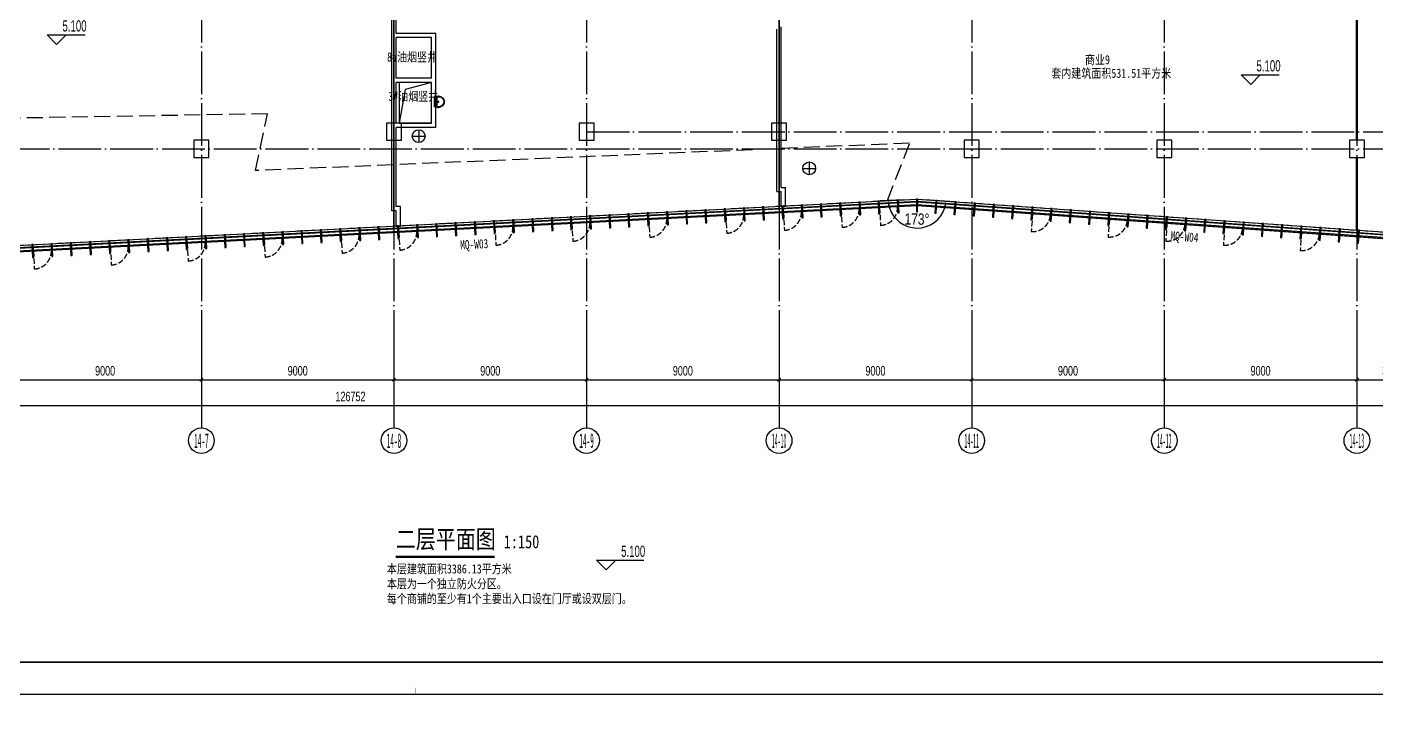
# Model space of a CAD drawing. Extents: x -233336 to 840473, y -28113 to 330904.
# Drawn here: x 732232 to 795279, y 60108 to 92191 of the extents above; entities that cross this region are included whole.
import ezdxf
from ezdxf.enums import TextEntityAlignment as Align
from ezdxf.xclip import XClip

# ---------------------------------------------------------------- set-up
doc = ezdxf.new("R2010")
doc.units = 0
doc.header["$LTSCALE"] = 1000
doc.header["$XCLIPFRAME"] = 2
for name, pattern in [('104-14# 核心筒$0$DOTE', [2.42, 2, -0.2, 0.02, -0.2]), ('14#楼幕墙$0$DASH', [0.35, 0.25, -0.1]), ('X-104 14#平面$0$$0$DASH', [0.35, 0.25, -0.1]), ('X-104 14#平面$0$109 3#平面$0$DASH', [0.35, 0.25, -0.1]), ('X-104 14#平面$0$DASH', [0.35, 0.25, -0.1])]:
    doc.linetypes.add(name, pattern=pattern)
doc.layers.get('0').update_dxf_attribs({"linetype": 'CONTINUOUS'})
doc.layers.get('Defpoints').update_dxf_attribs({"linetype": 'CONTINUOUS'})
for name, color, linetype in [('104-14# 核心筒$0$01-标注_轴线坐标', 8, 'CONTINUOUS'), ('104-14# 核心筒$0$A_AXIS-轴线', 8, '104-14# 核心筒$0$DOTE'), ('104-14# 核心筒$0$A_STR-砼柱', 8, 'CONTINUOUS'), ('104-14# 核心筒$0$AXIS_TEXT', 7, 'CONTINUOUS'), ('14#楼幕墙$0$A-C_玻璃幕墙', 8, 'CONTINUOUS'), ('14#楼幕墙$0$A-C_窗', 8, 'CONTINUOUS'), ('AXIS_TEXT', 7, 'CONTINUOUS'), ('X-104 14#平面$0$01-标注_尺寸', 8, 'CONTINUOUS'), ('X-104 14#平面$0$01-标注_标高', 8, 'CONTINUOUS'), ('X-104 14#平面$0$02-TEXT_房间', 9, 'CONTINUOUS'), ('X-104 14#平面$0$02-TEXT_标注', 9, 'CONTINUOUS'), ('X-104 14#平面$0$02-TEXT_门窗', 9, 'CONTINUOUS'), ('X-104 14#平面$0$A-C_玻璃幕墙', 8, 'CONTINUOUS'), ('X-104 14#平面$0$A-I_卫-洁具', 8, 'CONTINUOUS'), ('X-104 14#平面$0$A-SUR_吊顶', 8, 'CONTINUOUS'), ('X-104 14#平面$0$A-TECH_结构', 8, 'CONTINUOUS'), ('X-104 14#平面$0$A_STR-砌块墙', 7, 'CONTINUOUS'), ('X-104 14#平面$0$DIM_SYMB', 3, 'CONTINUOUS'), ('X-104 14#平面$0$DUCT-新风管立管', 3, 'CONTINUOUS'), ('X-104 14#平面$0$挡烟垂壁', 5, 'CONTINUOUS')]:
    doc.layers.add(name, color=color, linetype=linetype)
doc.layers.add('X-104 14#平面$0$000套内', color=8, linetype='CONTINUOUS', lineweight=30)
doc.styles.add('104-14# 核心筒$0$_TCH_AXIS', font='STXIHEI.TTF', dxfattribs={"width": 0.8})
doc.styles.add('104-14# 核心筒$0$_TCH_DIM_T3', font='ros.shx', dxfattribs={"width": 0.705882, "bigfont": 'jd.shx'})
doc.styles.add('COMPLEX', font='COMPLEX')
doc.styles.add('X-104 14#平面$0$_TCH_DIM', font='ros.shx', dxfattribs={"width": 0.8, "bigfont": 'jd.shx'})
doc.styles.add('X-104 14#平面$0$_TCH_DIM_T3', font='ros.shx', dxfattribs={"width": 0.8, "bigfont": 'jd.shx'})
doc.styles.add('X-104 14#平面$0$_TCH_SPACE', font='STXIHEI.TTF', dxfattribs={"width": 0.8, "height": 5})
doc.styles.add('X-104 14#平面$0$_TCH_WINDOW', font='STXIHEI.TTF', dxfattribs={"width": 0.75, "height": 3.5})
doc.styles.add('X-104 14#平面$0$Standard', font='STXIHEI.TTF', dxfattribs={"width": 0.8})
doc.dimstyles.new('104-14# 核心筒$0$_TCH_ARCH&&150', dxfattribs={"dimtxt": 446.25, "dimasz": 150, "dimexe": 375, "dimexo": 450, "dimgap": 189.375, "dimtad": 1, "dimdec": 0, "dimzin": 0, "dimdsep": 46, "dimtxsty": '104-14# 核心筒$0$_TCH_DIM_T3', "dimblk": '104-14# 核心筒$0$_ArchTick', "dimcen": 0.09, "dimclrt": 7, "dimazin": 2, "dimtfac": 1, "dimtdec": 0, "dimtix": 1, "dimtmove": 2, "dimatfit": 3, "dimfxl": 0, "dimtolj": 1, "dimtzin": 0, "dimarcsym": 0})
doc.dimstyles.new('X-104 14#平面$0$_TCH_ARROW&&150', dxfattribs={"dimtxt": 525, "dimasz": 300, "dimexe": 375, "dimexo": 450, "dimgap": 150, "dimtad": 1, "dimdec": 0, "dimzin": 0, "dimdsep": 46, "dimtxsty": 'X-104 14#平面$0$_TCH_DIM_T3', "dimcen": 0.09, "dimclrt": 7, "dimazin": 2, "dimtfac": 1, "dimtdec": 0, "dimtix": 1, "dimtmove": 2, "dimatfit": 3, "dimfxl": 0, "dimtolj": 1, "dimtzin": 0, "dimarcsym": 0})

# ---------------------------------------------------------------- blocks, each defined once
blk = doc.blocks.new('图框-A1+1-2')
at = {"const_width": 0.05}
blk.add_lwpolyline([(0, 0), (1261, 0), (1261, 594), (0, 594)], close=True, dxfattribs=at)
blk.add_lwpolyline([(630.5, 594), (630.5, 592)], dxfattribs=at)
blk = doc.blocks.new('图框-A1+1-4')
for points, const_width in [([(0, 0), (1051, 0), (1051, 594), (0, 594)], 0.05), ([(976, 584), (25, 584), (25, 10), (976, 10)], 0.5)]:
    blk.add_lwpolyline(points, close=True, dxfattribs=dict(const_width=const_width))
at = {"const_width": 0.05}
blk.add_lwpolyline([(525.5, 0), (525.5, 2)], dxfattribs=at)
blk = doc.blocks.new('14#楼幕墙$0$A$C103B1A8E')
blk.add_lwpolyline([(0, 0), (60, 0), (60, 600), (0, 600)], close=True)
blk = doc.blocks.new('14#楼幕墙$0$A$C09283E46')
for p, rotation in [((27901, -3747), 0.4546658823147814), ((28801, -3740), 0.4546658823147814), ((29701, -3733), 0.4546658823147814), ((30601, -3726), 0.4546658823147814), ((31501, -3718), 0.4546658823147814), ((32401, -3711), 0.4546658823147814), ((33301, -3704), 0.4546658823147814), ((34201, -3697), 0.4546658823147814), ((35100, -3690), 0.4546658823147814), ((36000, -3683), 0.4546658823147814), ((36900, -3676), 0.4546658823147814), ((37800, -3669), 0.4546658823147814), ((38700, -3662), 0.4546658823147814), ((39600, -3655), 0.4546658823147814), ((40500, -3647), 0.4546658823147814), ((41400, -3640), 0.4546658823147814), ((42300, -3633), 0.4546658823147814), ((43164, -3623), 356.951897365087), ((44021, -3721), 353.4518973650279), ((1802, -3953), 0.4546658823147814), ((2701, -3946), 0.4546658823147814), ((3601, -3938), 0.4546658823147814), ((4501, -3931), 0.4546658823147814), ((5401, -3924), 0.4546658823147814), ((6301, -3917), 0.4546658823147814), ((7201, -3910), 0.4546658823147814), ((8101, -3903), 0.4546658823147814), ((9001, -3896), 0.4546658823147814), ((9901, -3889), 0.4546658823147814), ((10801, -3882), 0.4546658823147814), ((11701, -3875), 0.4546658823147814), ((12601, -3868), 0.4546658823147814), ((13501, -3860), 0.4546658823147814), ((14401, -3853), 0.4546658823147814), ((15301, -3846), 0.4546658823147814), ((16201, -3839), 0.4546658823147814), ((17101, -3832), 0.4546658823147814), ((18001, -3825), 0.4546658823147814), ((18901, -3818), 0.4546658823147814), ((19801, -3811), 0.4546658823147814), ((20701, -3804), 0.4546658823147814), ((21601, -3797), 0.4546658823147814), ((22501, -3789), 0.4546658823147814), ((23401, -3782), 0.4546658823147814), ((24301, -3775), 0.4546658823147814), ((25201, -3768), 0.4546658823147814), ((26101, -3761), 0.4546658823147814), ((27001, -3754), 0.4546658823147814), ((44915, -3824), 353.4518973650279), ((45810, -3926), 353.4518973650279), ((46704, -4029), 353.4518973650279), ((47598, -4132), 353.4518973650279), ((48492, -4234), 353.4518973650279), ((49386, -4337), 353.4518973650279), ((50280, -4440), 353.4518973650279), ((51174, -4542), 353.4518973650279), ((52069, -4645), 353.4518973650279), ((52963, -4748), 353.4518973650279), ((53857, -4850), 353.4518973650279), ((54751, -4953), 353.4518973650279), ((55645, -5055), 353.4518973650279), ((56539, -5158), 353.4518973650279), ((57433, -5261), 353.4518973650279), ((58327, -5363), 353.4518973650279), ((59222, -5466), 353.4518973650279), ((60116, -5569), 353.4518973650279), ((61010, -5671), 353.4518973650279), ((61904, -5774), 353.4518973650279), ((62798, -5877), 353.4518973650279), ((63692, -5979), 353.4518973650279)]:
    blk.add_blockref('14#楼幕墙$0$A$C103B1A8E', p, dxfattribs=dict(rotation=rotation))
blk = doc.blocks.new('14#楼幕墙$0$A$C2CD63A88')
at = {"linetype": '14#楼幕墙$0$DASH'}
blk.add_lwpolyline([(0, 670), (0, -170)], dxfattribs=at)
blk.add_arc((0, 670), 840, 270, 0, dxfattribs=at)
blk = doc.blocks.new('14#楼幕墙')
at = {"layer": '14#楼幕墙$0$A-C_玻璃幕墙'}
for p, q in [((39845, 84184), (83846, 86453)), ((39904, 84237), (83846, 86503)), ((40081, 84396), (83848, 86653)), ((40200, 84502), (83848, 86753)), ((83846, 86503), (109037, 84720)), ((83846, 86453), (109062, 84668)), ((83848, 86753), (108911, 84979)), ((83848, 86653), (108961, 84876))]:
    blk.add_line(p, q, dxfattribs=at)
at = {"layer": '14#楼幕墙$0$A-C_玻璃幕墙', "rotation": 2.499999999999448}
blk.add_blockref('14#楼幕墙$0$A$C09283E46', (40532, 87891), dxfattribs=at)
at = {"layer": '14#楼幕墙$0$A-C_窗'}
for p, rotation in [((82131, 85693), 2.951784843777751), ((71345, 85137), 2.951784843777751), ((74940, 85323), 2.951784843777751), ((77637, 85463), 2.951784843777751), ((80333, 85600), 2.951784843777751), ((89196, 85402), 355.9518973650817), ((92787, 85148), 355.9518973650817), ((59661, 84536), 2.951784843777751), ((64155, 84767), 2.951784843777751), ((67750, 84951), 2.951784843777751), ((95481, 84957), 355.9518973650817), ((98174, 84767), 355.9518973650817), ((101765, 84513), 355.9518973650817), ((46179, 83839), 2.951784843777751), ((49774, 84024), 2.951784843777751), ((53369, 84210), 2.951784843777751), ((56964, 84395), 2.951784843777751), ((42583, 83654), 2.951784843777751)]:
    blk.add_blockref('14#楼幕墙$0$A$C2CD63A88', p, dxfattribs=dict(at, rotation=rotation))
blk = doc.blocks.new('_FZHK')
blk.add_lwpolyline([(-0.5, -0.5), (0.5, -0.5), (0.5, 0.5), (-0.5, 0.5)], close=True)
blk = doc.blocks.new('104-14# 核心筒$0$_ArchTick')
at = {"color": 0, "linetype": 'ByBlock', "const_width": 0.4}
blk.add_lwpolyline([(-0.5, -0.5), (0.5, 0.5)], dxfattribs=at)
blk = doc.blocks.new('*D306')
at = {"layer": '104-14# 核心筒$0$01-标注_轴线坐标', "color": 0, "lineweight": -2}
for p, q in [((-6010, 80105), (-6010, 76730)), ((120742, 80105), (120742, 76730)), ((-6010, 77105), (120742, 77105))]:
    blk.add_line(p, q, dxfattribs=at)
at = {"layer": 'Defpoints', "color": 0}
for p in [(-6010, 80555), (120742, 80555), (120742, 77105)]:
    blk.add_point(p, dxfattribs=at)
at = {"layer": '104-14# 核心筒$0$01-标注_轴线坐标', "color": 0, "lineweight": -2, "xscale": 150, "yscale": 150, "zscale": 150, "rotation": 180}
blk.add_blockref('104-14# 核心筒$0$_ArchTick', (-6010, 77105), dxfattribs=at)
at = {"layer": '104-14# 核心筒$0$01-标注_轴线坐标', "color": 0, "lineweight": -2, "xscale": 150, "yscale": 150, "zscale": 150}
blk.add_blockref('104-14# 核心筒$0$_ArchTick', (120742, 77105), dxfattribs=at)
at = {"layer": '104-14# 核心筒$0$01-标注_轴线坐标', "color": 7, "insert": (57366, 77517), "char_height": 446.2, "attachment_point": 5, "style": '104-14# 核心筒$0$_TCH_DIM_T3'}
blk.add_mtext('\\A1;126752', dxfattribs=at)
blk = doc.blocks.new('*D313')
at = {"layer": '104-14# 核心筒$0$01-标注_轴线坐标', "color": 0, "lineweight": -2}
for p, q in [((41400, 80105), (41400, 77930)), ((50400, 80105), (50400, 77930)), ((41400, 78305), (50400, 78305))]:
    blk.add_line(p, q, dxfattribs=at)
at = {"layer": 'Defpoints', "color": 0}
for p in [(41400, 80555), (50400, 80555), (50400, 78305)]:
    blk.add_point(p, dxfattribs=at)
at = {"layer": '104-14# 核心筒$0$01-标注_轴线坐标', "color": 0, "lineweight": -2, "xscale": 150, "yscale": 150, "zscale": 150, "rotation": 180}
blk.add_blockref('104-14# 核心筒$0$_ArchTick', (41400, 78305), dxfattribs=at)
at = {"layer": '104-14# 核心筒$0$01-标注_轴线坐标', "color": 0, "lineweight": -2, "xscale": 150, "yscale": 150, "zscale": 150}
blk.add_blockref('104-14# 核心筒$0$_ArchTick', (50400, 78305), dxfattribs=at)
at = {"layer": '104-14# 核心筒$0$01-标注_轴线坐标', "color": 7, "insert": (45900, 78717), "char_height": 446.2, "attachment_point": 5, "style": '104-14# 核心筒$0$_TCH_DIM_T3'}
blk.add_mtext('\\A1;9000', dxfattribs=at)
blk = doc.blocks.new('*D314')
at = {"layer": '104-14# 核心筒$0$01-标注_轴线坐标', "color": 0, "lineweight": -2}
for p, q in [((50400, 80105), (50400, 77930)), ((59400, 80105), (59400, 77930)), ((50400, 78305), (59400, 78305))]:
    blk.add_line(p, q, dxfattribs=at)
at = {"layer": 'Defpoints', "color": 0}
for p in [(50400, 80555), (59400, 80555), (59400, 78305)]:
    blk.add_point(p, dxfattribs=at)
at = {"layer": '104-14# 核心筒$0$01-标注_轴线坐标', "color": 0, "lineweight": -2, "xscale": 150, "yscale": 150, "zscale": 150, "rotation": 180}
blk.add_blockref('104-14# 核心筒$0$_ArchTick', (50400, 78305), dxfattribs=at)
at = {"layer": '104-14# 核心筒$0$01-标注_轴线坐标', "color": 0, "lineweight": -2, "xscale": 150, "yscale": 150, "zscale": 150}
blk.add_blockref('104-14# 核心筒$0$_ArchTick', (59400, 78305), dxfattribs=at)
at = {"layer": '104-14# 核心筒$0$01-标注_轴线坐标', "color": 7, "insert": (54900, 78717), "char_height": 446.2, "attachment_point": 5, "style": '104-14# 核心筒$0$_TCH_DIM_T3'}
blk.add_mtext('\\A1;9000', dxfattribs=at)
blk = doc.blocks.new('*D315')
at = {"layer": '104-14# 核心筒$0$01-标注_轴线坐标', "color": 0, "lineweight": -2}
for p, q in [((59400, 80105), (59400, 77930)), ((68400, 80105), (68400, 77930)), ((59400, 78305), (68400, 78305))]:
    blk.add_line(p, q, dxfattribs=at)
at = {"layer": 'Defpoints', "color": 0}
for p in [(59400, 80555), (68400, 80555), (68400, 78305)]:
    blk.add_point(p, dxfattribs=at)
at = {"layer": '104-14# 核心筒$0$01-标注_轴线坐标', "color": 0, "lineweight": -2, "xscale": 150, "yscale": 150, "zscale": 150, "rotation": 180}
blk.add_blockref('104-14# 核心筒$0$_ArchTick', (59400, 78305), dxfattribs=at)
at = {"layer": '104-14# 核心筒$0$01-标注_轴线坐标', "color": 0, "lineweight": -2, "xscale": 150, "yscale": 150, "zscale": 150}
blk.add_blockref('104-14# 核心筒$0$_ArchTick', (68400, 78305), dxfattribs=at)
at = {"layer": '104-14# 核心筒$0$01-标注_轴线坐标', "color": 7, "insert": (63900, 78717), "char_height": 446.2, "attachment_point": 5, "style": '104-14# 核心筒$0$_TCH_DIM_T3'}
blk.add_mtext('\\A1;9000', dxfattribs=at)
blk = doc.blocks.new('*D316')
at = {"layer": '104-14# 核心筒$0$01-标注_轴线坐标', "color": 0, "lineweight": -2}
for p, q in [((68400, 80105), (68400, 77930)), ((77400, 80105), (77400, 77930)), ((68400, 78305), (77400, 78305))]:
    blk.add_line(p, q, dxfattribs=at)
at = {"layer": 'Defpoints', "color": 0}
for p in [(68400, 80555), (77400, 80555), (77400, 78305)]:
    blk.add_point(p, dxfattribs=at)
at = {"layer": '104-14# 核心筒$0$01-标注_轴线坐标', "color": 0, "lineweight": -2, "xscale": 150, "yscale": 150, "zscale": 150, "rotation": 180}
blk.add_blockref('104-14# 核心筒$0$_ArchTick', (68400, 78305), dxfattribs=at)
at = {"layer": '104-14# 核心筒$0$01-标注_轴线坐标', "color": 0, "lineweight": -2, "xscale": 150, "yscale": 150, "zscale": 150}
blk.add_blockref('104-14# 核心筒$0$_ArchTick', (77400, 78305), dxfattribs=at)
at = {"layer": '104-14# 核心筒$0$01-标注_轴线坐标', "color": 7, "insert": (72900, 78717), "char_height": 446.2, "attachment_point": 5, "style": '104-14# 核心筒$0$_TCH_DIM_T3'}
blk.add_mtext('\\A1;9000', dxfattribs=at)
blk = doc.blocks.new('*D317')
at = {"layer": '104-14# 核心筒$0$01-标注_轴线坐标', "color": 0, "lineweight": -2}
for p, q in [((77400, 80105), (77400, 77930)), ((86400, 80105), (86400, 77930)), ((77400, 78305), (86400, 78305))]:
    blk.add_line(p, q, dxfattribs=at)
at = {"layer": 'Defpoints', "color": 0}
for p in [(77400, 80555), (86400, 80555), (86400, 78305)]:
    blk.add_point(p, dxfattribs=at)
at = {"layer": '104-14# 核心筒$0$01-标注_轴线坐标', "color": 0, "lineweight": -2, "xscale": 150, "yscale": 150, "zscale": 150, "rotation": 180}
blk.add_blockref('104-14# 核心筒$0$_ArchTick', (77400, 78305), dxfattribs=at)
at = {"layer": '104-14# 核心筒$0$01-标注_轴线坐标', "color": 0, "lineweight": -2, "xscale": 150, "yscale": 150, "zscale": 150}
blk.add_blockref('104-14# 核心筒$0$_ArchTick', (86400, 78305), dxfattribs=at)
at = {"layer": '104-14# 核心筒$0$01-标注_轴线坐标', "color": 7, "insert": (81900, 78717), "char_height": 446.2, "attachment_point": 5, "style": '104-14# 核心筒$0$_TCH_DIM_T3'}
blk.add_mtext('\\A1;9000', dxfattribs=at)
blk = doc.blocks.new('*D318')
at = {"layer": '104-14# 核心筒$0$01-标注_轴线坐标', "color": 0, "lineweight": -2}
for p, q in [((86400, 80105), (86400, 77930)), ((95400, 80105), (95400, 77930)), ((86400, 78305), (95400, 78305))]:
    blk.add_line(p, q, dxfattribs=at)
at = {"layer": 'Defpoints', "color": 0}
for p in [(86400, 80555), (95400, 80555), (95400, 78305)]:
    blk.add_point(p, dxfattribs=at)
at = {"layer": '104-14# 核心筒$0$01-标注_轴线坐标', "color": 0, "lineweight": -2, "xscale": 150, "yscale": 150, "zscale": 150, "rotation": 180}
blk.add_blockref('104-14# 核心筒$0$_ArchTick', (86400, 78305), dxfattribs=at)
at = {"layer": '104-14# 核心筒$0$01-标注_轴线坐标', "color": 0, "lineweight": -2, "xscale": 150, "yscale": 150, "zscale": 150}
blk.add_blockref('104-14# 核心筒$0$_ArchTick', (95400, 78305), dxfattribs=at)
at = {"layer": '104-14# 核心筒$0$01-标注_轴线坐标', "color": 7, "insert": (90900, 78717), "char_height": 446.2, "attachment_point": 5, "style": '104-14# 核心筒$0$_TCH_DIM_T3'}
blk.add_mtext('\\A1;9000', dxfattribs=at)
blk = doc.blocks.new('*D319')
at = {"layer": '104-14# 核心筒$0$01-标注_轴线坐标', "color": 0, "lineweight": -2}
for p, q in [((95400, 80105), (95400, 77930)), ((104400, 80105), (104400, 77930)), ((95400, 78305), (104400, 78305))]:
    blk.add_line(p, q, dxfattribs=at)
at = {"layer": 'Defpoints', "color": 0}
for p in [(95400, 80555), (104400, 80555), (104400, 78305)]:
    blk.add_point(p, dxfattribs=at)
at = {"layer": '104-14# 核心筒$0$01-标注_轴线坐标', "color": 0, "lineweight": -2, "xscale": 150, "yscale": 150, "zscale": 150, "rotation": 180}
blk.add_blockref('104-14# 核心筒$0$_ArchTick', (95400, 78305), dxfattribs=at)
at = {"layer": '104-14# 核心筒$0$01-标注_轴线坐标', "color": 0, "lineweight": -2, "xscale": 150, "yscale": 150, "zscale": 150}
blk.add_blockref('104-14# 核心筒$0$_ArchTick', (104400, 78305), dxfattribs=at)
at = {"layer": '104-14# 核心筒$0$01-标注_轴线坐标', "color": 7, "insert": (99900, 78717), "char_height": 446.2, "attachment_point": 5, "style": '104-14# 核心筒$0$_TCH_DIM_T3'}
blk.add_mtext('\\A1;9000', dxfattribs=at)
blk = doc.blocks.new('*D320')
at = {"layer": '104-14# 核心筒$0$01-标注_轴线坐标', "color": 0, "lineweight": -2}
for p, q in [((104400, 80105), (104400, 77930)), ((107700, 80105), (107700, 77930)), ((104400, 78305), (107700, 78305))]:
    blk.add_line(p, q, dxfattribs=at)
at = {"layer": 'Defpoints', "color": 0}
for p in [(104400, 80555), (107700, 80555), (107700, 78305)]:
    blk.add_point(p, dxfattribs=at)
at = {"layer": '104-14# 核心筒$0$01-标注_轴线坐标', "color": 0, "lineweight": -2, "xscale": 150, "yscale": 150, "zscale": 150, "rotation": 180}
blk.add_blockref('104-14# 核心筒$0$_ArchTick', (104400, 78305), dxfattribs=at)
at = {"layer": '104-14# 核心筒$0$01-标注_轴线坐标', "color": 0, "lineweight": -2, "xscale": 150, "yscale": 150, "zscale": 150}
blk.add_blockref('104-14# 核心筒$0$_ArchTick', (107700, 78305), dxfattribs=at)
at = {"layer": '104-14# 核心筒$0$01-标注_轴线坐标', "color": 7, "insert": (106050, 78717), "char_height": 446.2, "attachment_point": 5, "style": '104-14# 核心筒$0$_TCH_DIM_T3'}
blk.add_mtext('\\A1;3300', dxfattribs=at)
blk = doc.blocks.new('_AXISO')
blk.add_circle((0, 0), 0.5)
at = {"layer": 'AXIS_TEXT', "style": 'COMPLEX', "width": 1.041667}
blk.add_attdef('A', text='', height=0.56, dxfattribs=at).set_placement((-0.25, -0.28), (0.25, -0.28), align=Align.FIT)
blk = doc.blocks.new('X-104 14#平面$0$rqg')
at = {"color": 3}
for p, q in [((-300, 0), (300, 0)), ((0, 300), (0, -300))]:
    blk.add_line(p, q, dxfattribs=at)
blk.add_circle((0, 0), 300, dxfattribs=at)
blk = doc.blocks.new('X-104 14#平面$0$$lvtry$00000178')
at = {"color": 0}
for p, q in [((-238, 0), (238, 0)), ((-214, -36), (-272, -91)), ((-180, -23), (180, -23)), ((-142, -105), (140, -105)), ((140, -105), (-142, -105)), ((216, -37), (268, -91))]:
    blk.add_line(p, q, dxfattribs=at)
blk.add_lwpolyline([(-104, -430, 0.224698), (110, -425, 0.348046), (269, -79), (239, 0), (-241, 0), (-271, -79, 0.356844)], format="xyb", close=True, dxfattribs=at)
for centre, radius in [((-100, -65), 16.3), ((1, -172), 31.6), ((100, -65), 16.3)]:
    blk.add_circle(centre, radius, dxfattribs=at)
at = {"color": 0, "lineweight": 13}
blk.add_circle((1, -172), 23, dxfattribs=at)
at = {"color": 0}
for centre, radius, start, end in [((-142, -205), 100, 90, 190.56023), ((-1, -179), 243, 190.56023, 349.43977), ((-180, -73), 50, 90, 133.18096), ((140, -205), 100, 349.43977, 90), ((180, -73), 50, 44.56072, 90)]:
    blk.add_arc(centre, radius, start, end, dxfattribs=at)
for p in [(0, -65), (1, -172)]:
    blk.add_point(p, dxfattribs=at)
blk = doc.blocks.new('*D217')
at = {"layer": 'Defpoints', "color": 0}
for p in [(83683, 86745), (83848, 86753), (84014, 86741), (83184, 85572)]:
    blk.add_point(p, dxfattribs=at)
at = {"layer": 'X-104 14#平面$0$01-标注_尺寸', "color": 0, "lineweight": -2}
for p, q in [((83233, 86721), (82121, 86664)), ((84463, 86710), (85574, 86631))]:
    blk.add_line(p, q, dxfattribs=at)
blk.add_arc((83848, 86753), 1355, 195.66471, 343.23978, dxfattribs=at)
at = {"layer": 'X-104 14#平面$0$01-标注_尺寸', "color": 0}
for points in [[(82495, 86379), (82593, 86395), (82495, 86683)], [(85097, 86371), (85195, 86353), (85200, 86657)]]:
    blk.add_solid(points, dxfattribs=at)
at = {"layer": 'X-104 14#平面$0$01-标注_尺寸', "color": 7, "insert": (83839, 85811), "char_height": 525, "attachment_point": 5, "rotation": 359.45224, "style": 'X-104 14#平面$0$_TCH_DIM_T3'}
blk.add_mtext('\\A1;173%%d', dxfattribs=at)
blk = doc.blocks.new('104-14# 核心筒')
at = {"layer": '104-14# 核心筒$0$01-标注_轴线坐标'}
for p, q in [((50400, 80554.9), (50400, 76054.9)), ((59400, 80554.9), (59400, 76054.9)), ((68400, 80554.9), (68400, 76054.9)), ((77400, 80554.9), (77400, 76054.9)), ((86400, 80554.9), (86400, 76054.9)), ((95400, 80554.9), (95400, 76054.9)), ((104400, 80554.9), (104400, 76054.9))]:
    blk.add_line(p, q, dxfattribs=at)
at = {"layer": '104-14# 核心筒$0$A_AXIS-轴线'}
for p, q in [((50400, 139633.6), (50400, 80554.9)), ((59400, 139633.6), (59400, 80554.9)), ((68400, 139633.6), (68400, 80554.9)), ((77400, 139633.6), (77400, 80554.9)), ((86400, 139633.6), (86400, 80554.9)), ((95400, 139633.6), (95400, 80554.9)), ((104400, 139633.6), (104400, 80554.9)), ((68400, 89900), (120259.9, 89900)), ((-9520, 89100), (68400, 89100)), ((68400, 89100), (120259.9, 89100))]:
    blk.add_line(p, q, dxfattribs=at)
at = {"layer": '104-14# 核心筒$0$01-标注_轴线坐标'}
ref = blk.add_blockref('_AXISO', (50400, 75454.9), dxfattribs=dict(at, xscale=1200, yscale=1200, zscale=1200))
ref.add_attrib('A', '14-7', dxfattribs={"layer": '104-14# 核心筒$0$AXIS_TEXT', "height": 678.82, "style": '104-14# 核心筒$0$_TCH_AXIS', "width": 0.46828}).set_placement((50060.6, 75115.5), (50739.4, 75115.5), align=Align.FIT)
ref = blk.add_blockref('_AXISO', (59400, 75454.9), dxfattribs=dict(at, xscale=1200, yscale=1200, zscale=1200))
ref.add_attrib('A', '14-8', dxfattribs={"layer": '104-14# 核心筒$0$AXIS_TEXT', "height": 678.82, "style": '104-14# 核心筒$0$_TCH_AXIS', "width": 0.46828}).set_placement((59060.6, 75115.5), (59739.4, 75115.5), align=Align.FIT)
ref = blk.add_blockref('_AXISO', (68400, 75454.9), dxfattribs=dict(at, xscale=1200, yscale=1200, zscale=1200))
ref.add_attrib('A', '14-9', dxfattribs={"layer": '104-14# 核心筒$0$AXIS_TEXT', "height": 678.82, "style": '104-14# 核心筒$0$_TCH_AXIS', "width": 0.46828}).set_placement((68060.6, 75115.5), (68739.4, 75115.5), align=Align.FIT)
ref = blk.add_blockref('_AXISO', (77400, 75454.9), dxfattribs=dict(at, xscale=1200, yscale=1200, zscale=1200))
ref.add_attrib('A', '14-10', dxfattribs={"layer": '104-14# 核心筒$0$AXIS_TEXT', "height": 678.82, "style": '104-14# 核心筒$0$_TCH_AXIS', "width": 0.366464}).set_placement((77060.6, 75115.5), (77739.4, 75115.5), align=Align.FIT)
ref = blk.add_blockref('_AXISO', (86400, 75454.9), dxfattribs=dict(at, xscale=1200, yscale=1200, zscale=1200))
ref.add_attrib('A', '14-11', dxfattribs={"layer": '104-14# 核心筒$0$AXIS_TEXT', "height": 678.82, "style": '104-14# 核心筒$0$_TCH_AXIS', "width": 0.366464}).set_placement((86060.6, 75115.5), (86739.4, 75115.5), align=Align.FIT)
ref = blk.add_blockref('_AXISO', (95400, 75454.9), dxfattribs=dict(at, xscale=1200, yscale=1200, zscale=1200))
ref.add_attrib('A', '14-12', dxfattribs={"layer": '104-14# 核心筒$0$AXIS_TEXT', "height": 678.82, "style": '104-14# 核心筒$0$_TCH_AXIS', "width": 0.366464}).set_placement((95060.6, 75115.5), (95739.4, 75115.5), align=Align.FIT)
ref = blk.add_blockref('_AXISO', (104400, 75454.9), dxfattribs=dict(at, xscale=1200, yscale=1200, zscale=1200))
ref.add_attrib('A', '14-13', dxfattribs={"layer": '104-14# 核心筒$0$AXIS_TEXT', "height": 678.82, "style": '104-14# 核心筒$0$_TCH_AXIS', "width": 0.366464}).set_placement((104060.6, 75115.5), (104739.4, 75115.5), align=Align.FIT)
at = {"layer": '104-14# 核心筒$0$A_STR-砼柱', "xscale": 700, "yscale": 800, "zscale": 800}
for p in [(59400, 89900), (68400, 89900), (77400, 89900), (50400, 89100), (86400, 89100), (95400, 89100), (104400, 89100)]:
    blk.add_blockref('_FZHK', p, dxfattribs=at)
at = {"layer": '104-14# 核心筒$0$01-标注_轴线坐标'}
for p1, p2, distance, text, picture, middle in [((-6009.8, 80554.9), (120741.8, 80554.9), -3450, '126752', '*D306', (57366, 77517.4)), ((41400, 80554.9), (50400, 80554.9), -2250, '9000', '*D313', (45900, 78717.4)), ((50400, 80554.9), (59400, 80554.9), -2250, '9000', '*D314', (54900, 78717.4)), ((59400, 80554.9), (68400, 80554.9), -2250, '9000', '*D315', (63900, 78717.4)), ((68400, 80554.9), (77400, 80554.9), -2250, '9000', '*D316', (72900, 78717.4)), ((77400, 80554.9), (86400, 80554.9), -2250, '9000', '*D317', (81900, 78717.4)), ((86400, 80554.9), (95400, 80554.9), -2250, '9000', '*D318', (90900, 78717.4)), ((95400, 80554.9), (104400, 80554.9), -2250, '9000', '*D319', (99900, 78717.4)), ((104400, 80554.9), (107700, 80554.9), -2250, '3300', '*D320', (106050, 78717.4))]:
    dim = blk.add_aligned_dim(p1=p1, p2=p2, distance=distance, text=text, dimstyle='104-14# 核心筒$0$_TCH_ARCH&&150', dxfattribs=at)
    dim.commit()
    dim.dimension.update_dxf_attribs({"geometry": picture, "text_midpoint": middle})
blk = doc.blocks.new('X-104 14#平面')
for points in [[(-18433.5, 63600), (139216.5, 63600), (139216.5, 152700), (-18433.5, 152700)], [(-38664.4, 63600), (150485.6, 63600), (150485.6, -25500), (-38664.4, -25500)]]:
    blk.add_lwpolyline(points, close=True)
at = {"layer": 'X-104 14#平面$0$000套内'}
for points in [[(23450, 85694.7), (23450, 95600), (26550, 95600), (26550, 96800), (32300, 96800), (32300, 96700), (41500, 96700), (41500, 105700), (36000, 105700), (36000, 110450), (50400, 110450), (50400, 96800), (59400, 96800), (59400, 85343.1), (40022.3, 84342.9), (40355.1, 86432.8), (23450, 85694.7)], [(77400, 110450), (77400, 86272.2), (59400, 85343.1), (59400, 96800), (51400, 96800), (51400, 98800), (50400, 98800), (50400, 110450)]]:
    blk.add_lwpolyline(points, close=True, dxfattribs=at)
blk.add_lwpolyline([(108986.5, 84823.7), (83829.7, 86604), (77400, 86272.2), (77400, 110450), (86700, 110450), (86700, 109200), (86650, 109200), (86650, 107300), (84300, 107300), (84300, 96900), (92650, 96900), (92650, 97050), (109900, 97050)], dxfattribs=at)
at = {"layer": 'X-104 14#平面$0$01-标注_标高'}
for p, q in [((43634.8, 93979.6), (43184.8, 94429.6)), ((43184.8, 94429.6), (44961.5, 94429.6)), ((43634.8, 93979.6), (44084.8, 94429.6)), ((99436.9, 92114.4), (98986.9, 92564.4)), ((98986.9, 92564.4), (100763.5, 92564.4)), ((99436.9, 92114.4), (99886.9, 92564.4)), ((69322, 69411), (68872, 69861)), ((68872, 69861), (71070, 69861)), ((69322, 69411), (69772, 69861))]:
    blk.add_line(p, q, dxfattribs=at)
at = {"layer": 'X-104 14#平面$0$A-C_玻璃幕墙'}
blk.add_lwpolyline([(109062.3, 84667.9), (119297.3, 99814.5), (117562.9, 100200.5), (120741.8, 127894.6), (99426.9, 133825), (92631.2, 109400), (86987.2, 109400), (86987.2, 110600), (8392.2, 110600), (5688.7, 97881.2), (-2733.6, 99671.4), (-6009.8, 84258.3), (40178.1, 86274.9), (39845.1, 84183.6), (83845.6, 86452.5)], close=True, dxfattribs=at)
at = {"layer": 'X-104 14#平面$0$A-SUR_吊顶', "linetype": 'X-104 14#平面$0$109 3#平面$0$DASH', "ltscale": 3}
blk.add_lwpolyline([(82466.9, 86681.8), (83499.8, 89365.9), (52926.6, 88084.7), (53491, 90739.8), (17309.3, 90108.2), (22065.4, 106694.6), (62738.3, 107720), (62307.5, 106691.2), (92309.4, 108057.1)], dxfattribs=at)
at = {"layer": 'X-104 14#平面$0$A-TECH_结构', "linetype": 'X-104 14#平面$0$$0$DASH'}
blk.add_lwpolyline([(120414.6, 127674.3), (99635.5, 133455.6), (96317.6, 121532.1), (85624.2, 124507.3), (87140.3, 129956.4), (83582.3, 130946.3), (66456.4, 115400), (609.3, 115400), (8.3, 112572.3), (4214.3, 111678.3), (1409.8, 98484.1), (-2502.5, 99315.7), (-5635.8, 84574.9), (40532.1, 86590.6), (40199.6, 84502.3), (83848.5, 86753.1), (108910.7, 84979.4), (118802, 99617.3), (117234.1, 99966.3)], close=True, dxfattribs=at)
at = {"layer": 'X-104 14#平面$0$A_STR-砌块墙'}
for p, q in [((59300, 94400), (59300, 96700)), ((59500, 94500), (59500, 96900)), ((77300, 87100), (77300, 94700)), ((77500, 87300), (77500, 94800)), ((59300, 92300), (59300, 94400)), ((61350, 94500), (59500, 94500)), ((59500, 92400), (59500, 94300)), ((61150, 94300), (59500, 94300)), ((61150, 92400), (61150, 94300)), ((61350, 92300), (61350, 94500)), ((59300, 90200), (59300, 92300)), ((61150, 92400), (59500, 92400)), ((61150, 92200), (59500, 92200)), ((59500, 90300), (59500, 92200)), ((61150, 90300), (61150, 92200)), ((61350, 90100), (61350, 92300)), ((59300, 86200), (59300, 90200)), ((61150, 90300), (59500, 90300)), ((59500, 86400), (59500, 90100)), ((61350, 90100), (59500, 90100)), ((77300, 87100), (77500, 87100)), ((77500, 87300), (77700, 87300)), ((77500, 86420.6), (77500, 87100)), ((77700, 86420.6), (77700, 87300)), ((59700, 86400), (59500, 86400)), ((59700, 85492.4), (59700, 86400)), ((77500, 86420.6), (77700, 86420.6)), ((59500, 86200), (59300, 86200)), ((59500, 85492.4), (59500, 86200)), ((59500, 85492.4), (59700, 85492.4))]:
    blk.add_line(p, q, dxfattribs=at)
at = {"layer": 'X-104 14#平面$0$DIM_SYMB', "const_width": 105}
blk.add_lwpolyline([(59485.9, 70024.6), (64107.7, 70024.6)], dxfattribs=at)
at = {"layer": 'X-104 14#平面$0$DUCT-新风管立管'}
blk.add_lwpolyline([(61150, 92200), (59650, 92200), (59650, 90300), (61150, 90300), (61150, 92200), (59921.7, 91878), (59650, 90300)], dxfattribs=at)
at = {"layer": 'X-104 14#平面$0$挡烟垂壁', "linetype": 'X-104 14#平面$0$DASH', "ltscale": 2, "const_width": 100}
for points in [[(104400, 96400), (104400, 89500)], [(104400, 88700), (104400, 85298.6)]]:
    blk.add_lwpolyline(points, dxfattribs=at)
ref = blk.add_blockref('104-14# 核心筒', (0, 0))
XClip(ref).set_block_clipping_path([(-38664.3623821461, -25500), (139216.5485069363, 330900)])
blk.add_blockref('14#楼幕墙', (0, 0))
at = {"xscale": 150, "yscale": 150, "zscale": 150}
for name, p in [('图框-A1+1-4', (-18433.5, 63600)), ('图框-A1+1-2', (-38664.4, -25500))]:
    blk.add_blockref(name, p, dxfattribs=at)
at = {"layer": 'Defpoints'}
for p in [(60554.9, 89693.4), (78806, 88187.2)]:
    blk.add_blockref('X-104 14#平面$0$rqg', p, dxfattribs=at)
at = {"layer": 'X-104 14#平面$0$A-I_卫-洁具', "yscale": -1, "rotation": 270.0000000000007}
blk.add_blockref('X-104 14#平面$0$$lvtry$00000178', (61300, 91300.1), dxfattribs=at)
at = {"layer": 'X-104 14#平面$0$01-标注_标高', "color": 7, "style": 'X-104 14#平面$0$_TCH_DIM', "width": 0.64}
for p in [(43908.5, 94587.1), (99710.5, 92721.9), (70017, 70018.5)]:
    blk.add_text('5.100', height=525, dxfattribs=at).set_placement(p)
at = {"layer": 'X-104 14#平面$0$02-TEXT_房间', "style": 'X-104 14#平面$0$_TCH_SPACE', "width": 0.8}
blk.add_text('商业9', height=428.14, dxfattribs=at).set_placement((91693.8, 93055.9))
at = {"layer": 'X-104 14#平面$0$02-TEXT_标注', "style": 'X-104 14#平面$0$Standard', "width": 0.8}
for s, height, p in [('8#油烟竖井', 428.14, (59076.9, 93184)), ('套内建筑面积531.51平方米', 428.139, (90121, 92421.4)), ('3#油烟竖井', 428.14, (59133.6, 91345.2)), ('本层建筑面积3386.13平方米', 428.139, (59067.9, 69244.4)), ('本层为一个独立防火分区。', 428.139, (59067.9, 68549.5)), ('每个商铺的至少有1个主要出入口设在门厅或设双层门。', 428.139, (59067.9, 67853))]:
    blk.add_text(s, height=height, dxfattribs=at).set_placement(p)
at = {"layer": 'X-104 14#平面$0$02-TEXT_门窗', "style": 'X-104 14#平面$0$_TCH_WINDOW', "width": 0.75}
for s, rotation, p in [('MQ-W04', 355.951897, (95675.4, 84824.5)), ('MQ-W03', 2.951897, (62506.5, 84394.7))]:
    blk.add_text(s, height=428.14, rotation=rotation, dxfattribs=at).set_placement(p)
at = {"layer": 'X-104 14#平面$0$DIM_SYMB', "color": 7, "style": 'X-104 14#平面$0$Standard', "width": 0.8}
for s, height, p in [('二层平面图', 856.28, (59485.9, 70421.5)), ('1:150', 611.63, (64527.7, 70421.5))]:
    blk.add_text(s, height=height, dxfattribs=at).set_placement(p)
at = {"layer": 'X-104 14#平面$0$01-标注_尺寸'}
dim = blk.add_angular_dim_3p(base=(83183.7, 85572.4), center=(83848.5, 86753.1), p1=(83682.7, 86744.5), p2=(84014.1, 86741.4), text='173%%d', dimstyle='X-104 14#平面$0$_TCH_ARROW&&150', override={"dimgap": 0}, dxfattribs=at)
dim.commit()
dim.dimension.update_dxf_attribs({"geometry": '*D217', "text_midpoint": (83839.5, 85810.7), "dimtype": 165, "text_rotation": 359.452243})

msp = doc.modelspace()

# ---------------------------------------------------------------- block references
msp.add_blockref('X-104 14#平面', (689983.4, -2608.9))

doc.saveas('drawing.dxf')
